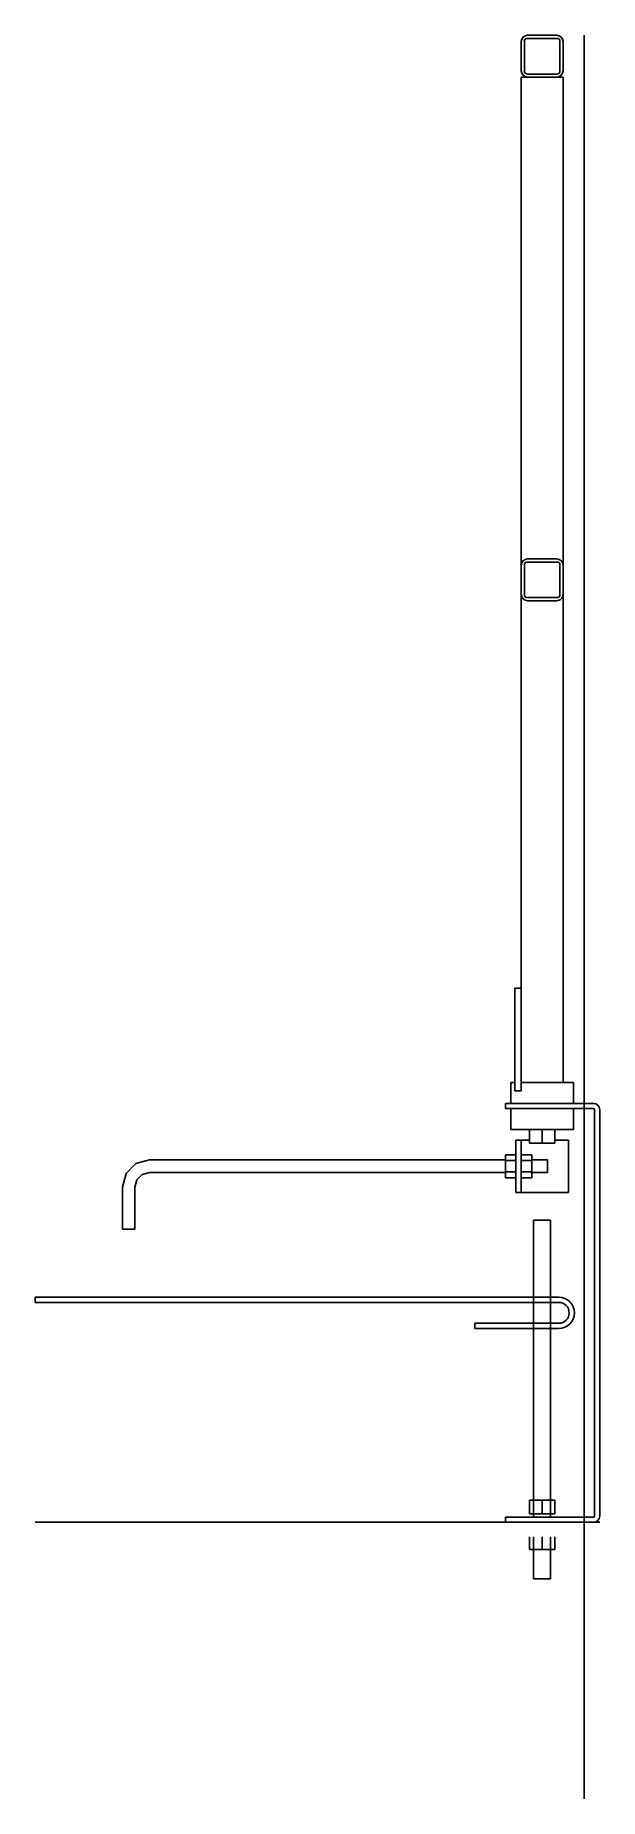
# Model space of a CAD drawing. Extents: x -524 to 15, y -264 to 1420.
import ezdxf

# ---------------------------------------------------------------- set-up
doc = ezdxf.new("R2010")
doc.units = 0
doc.layers.get('0').update_dxf_attribs({"linetype": 'CONTINUOUS'})

msp = doc.modelspace()

# ---------------------------------------------------------------- linework, layer by layer
at = {"linetype": 'CONTINUOUS'}
for p, q in [((-26, 1420), (-54, 1420)), ((-54, 1417), (-26, 1417)), ((0, -264), (0, 1420)), ((-60, 1414), (-60, 1386)), ((-57, 1386), (-57, 1414)), ((-23, 1414), (-23, 1386)), ((-20, 1386), (-20, 1414)), ((-26, 1383), (-54, 1383)), ((-54, 1380), (-60, 1380)), ((-60, 1380), (-60, 914)), ((-54, 1380), (-26, 1380)), ((-20, 1380), (-26, 1380)), ((-20, 420), (-20, 1380)), ((-60, 914), (-60, 886)), ((-60, 914), (-60, 886)), ((-57, 886), (-57, 914)), ((-26, 920), (-54, 920)), ((-26, 920), (-54, 920)), ((-54, 917), (-26, 917)), ((-23, 914), (-23, 886)), ((-20, 886.07), (-20, 914.07)), ((-60, 886), (-60, 420)), ((-26, 883), (-54, 883)), ((-54, 880), (-26, 880)), ((-66, 510), (-66, 412)), ((-60, 510), (-66, 510)), ((-60, 412), (-60, 510)), ((-66, 420), (-70, 420)), ((-70, 420), (-70, 400)), ((-66, 412), (-60, 412)), ((-10, 420), (-60, 420)), ((-10, 400), (-10, 420)), ((8.96, 400), (-75, 400)), ((-75, 400), (-75, 395)), ((-75, 395), (8.96, 395)), ((-70, 395), (-70, 375)), ((-10, 375), (-10, 395)), ((10, 393.96), (10, 6.04)), ((15, 6.04), (15, 393.96)), ((-70, 375), (-10, 375)), ((-52, 362), (-52, 375)), ((-40, 375), (-40, 362)), ((-28, 375), (-28, 362)), ((-64.99, 315.01), (-64.99, 365.01)), ((-64.99, 365.01), (-63.49, 365.01)), ((-63.49, 365.01), (-59.99, 365.01)), ((-59.99, 315.01), (-59.99, 365.01)), ((-59.99, 365.01), (-52.99, 365.01)), ((-52.99, 365.01), (-52, 365.01)), ((-40, 362), (-52, 362)), ((-28, 362), (-40, 362)), ((-28, 365.01), (-18.49, 365.01)), ((-18.49, 365.01), (-14.99, 365.01)), ((-14.99, 365.01), (-14.99, 315.01)), ((-437.51, 333.01), (-427.99, 342.53)), ((-414.99, 346.01), (-427.99, 342.53)), ((-74.99, 346.01), (-414.99, 346.01)), ((-74.99, 350.99), (-74.99, 345.5)), ((-74.99, 345.5), (-74.99, 350.99)), ((-74.99, 350.99), (-64.99, 350.99)), ((-64.99, 350.99), (-74.99, 350.99)), ((-64.99, 345.5), (-74.99, 345.5)), ((-74.99, 345.5), (-74.99, 334.54)), ((-74.99, 334.54), (-74.99, 345.5)), ((-74.99, 345.5), (-64.99, 345.5)), ((-49.99, 350.99), (-59.99, 350.99)), ((-59.99, 350.99), (-49.99, 350.99)), ((-49.99, 345.5), (-59.99, 345.5)), ((-59.99, 345.5), (-49.99, 345.5)), ((-49.99, 345.5), (-49.99, 350.99)), ((-49.99, 350.99), (-49.99, 345.5)), ((-49.99, 346.01), (-34.99, 346.01)), ((-34.99, 346.01), (-49.99, 346.01)), ((-49.99, 334.54), (-49.99, 345.5)), ((-49.99, 345.5), (-49.99, 334.54)), ((-34.99, 346.01), (-34.99, 344.25)), ((-34.99, 344.25), (-34.99, 346.01)), ((-34.99, 344.25), (-34.99, 340.01)), ((-34.99, 340.01), (-34.99, 344.25)), ((-34.99, 340.01), (-34.99, 335.77)), ((-34.99, 335.77), (-34.99, 340.01)), ((-440.99, 320.01), (-437.51, 333.01)), ((-440.99, 320.01), (-440.99, 280.01)), ((-427.12, 327.01), (-428.99, 320.01)), ((-428.99, 280.01), (-428.99, 320.01)), ((-421.99, 332.14), (-427.12, 327.01)), ((-421.99, 332.14), (-414.99, 334.01)), ((-74.99, 334.01), (-414.99, 334.01)), ((-74.99, 334.54), (-74.99, 329.05)), ((-74.99, 329.05), (-74.99, 334.54)), ((-74.99, 334.54), (-64.99, 334.54)), ((-64.99, 334.54), (-74.99, 334.54)), ((-74.99, 329.05), (-64.99, 329.05)), ((-64.99, 329.05), (-74.99, 329.05)), ((-59.99, 334.54), (-49.99, 334.54)), ((-49.99, 334.54), (-59.99, 334.54)), ((-59.99, 329.05), (-49.99, 329.05)), ((-49.99, 329.05), (-59.99, 329.05)), ((-49.99, 329.05), (-49.99, 334.54)), ((-49.99, 334.54), (-49.99, 329.05)), ((-34.99, 334.01), (-49.99, 334.01)), ((-49.99, 334.01), (-34.99, 334.01)), ((-34.99, 335.77), (-34.99, 334.01)), ((-34.99, 334.01), (-34.99, 335.77)), ((-63.49, 315.01), (-64.99, 315.01)), ((-59.99, 315.01), (-63.49, 315.01)), ((-52.99, 315.01), (-59.99, 315.01)), ((-18.49, 315.01), (-52.99, 315.01)), ((-14.99, 315.01), (-18.49, 315.01)), ((-32.19, 288.44), (-48.19, 288.44)), ((-48.19, 288.44), (-48.19, 5)), ((-32.19, 5), (-32.19, 288.44)), ((-428.99, 280.01), (-440.99, 280.01)), ((-24.19, 215), (-524.19, 215)), ((-524.19, 215), (-524.19, 210)), ((-24.19, 210), (-524.19, 210)), ((-24.19, 190), (-104.19, 190)), ((-104.19, 185), (-104.19, 190)), ((-24.19, 185), (-104.19, 185)), ((-52, 8), (-52, 21)), ((-52, 21), (-40, 21)), ((-40, 21), (-28, 21)), ((-40, 21), (-40, 8)), ((-28, 21), (-28, 8)), ((-524.19, 0), (15, 0)), ((8.96, 5), (-75, 5)), ((-75, 5), (-75, 0)), ((-75, 0), (8.96, 0)), ((-40, 8), (-52, 8)), ((-28, 8), (-40, 8)), ((-52, -26), (-52, -14)), ((-48.19, -14), (-48.19, -54.06)), ((-40, -14), (-40, -26)), ((-32.19, -54.06), (-32.19, -14)), ((-28, -14), (-28, -26)), ((-40, -26), (-52, -26)), ((-28, -26), (-40, -26)), ((-48.19, -54.06), (-40.19, -54.06)), ((-40.19, -54.06), (-32.19, -54.06))]:
    msp.add_line(p, q, dxfattribs=at)
for centre, radius, start, end in [((-54, 1414), 6, 90, 180), ((-54, 1414), 3, 90, 180), ((-26, 1414), 6, 0, 90), ((-26, 1414), 3, 0, 90), ((-54, 1386), 6, 180, 270), ((-54, 1386), 3, 180, 270), ((-26, 1386), 6, 270, 0), ((-26, 1386), 3, 270, 0), ((-54, 914), 6, 90, 180), ((-54, 914), 6, 90, 180), ((-54, 914), 3, 90, 180), ((-26, 914), 6, 0.66847, 90.0039), ((-26, 914), 6, 0.66847, 90.0039), ((-26, 914), 3, 0, 90), ((-54, 886), 6, 180, 270), ((-54, 886), 3, 180, 270), ((-26, 886), 6, 269.9961, 0.66847), ((-26, 886), 3, 270, 0), ((8.96, 393.96), 6.04, 360, 90), ((8.96, 393.96), 1.04, 360, 90), ((-24.19, 200), 15, 270, 90), ((-24.19, 200), 10, 270, 90), ((8.96, 6.04), 6.04, 270, 0), ((8.96, 6.04), 1.04, 270, 0)]:
    msp.add_arc(centre, radius, start, end, dxfattribs=at)

doc.saveas('drawing.dxf')
